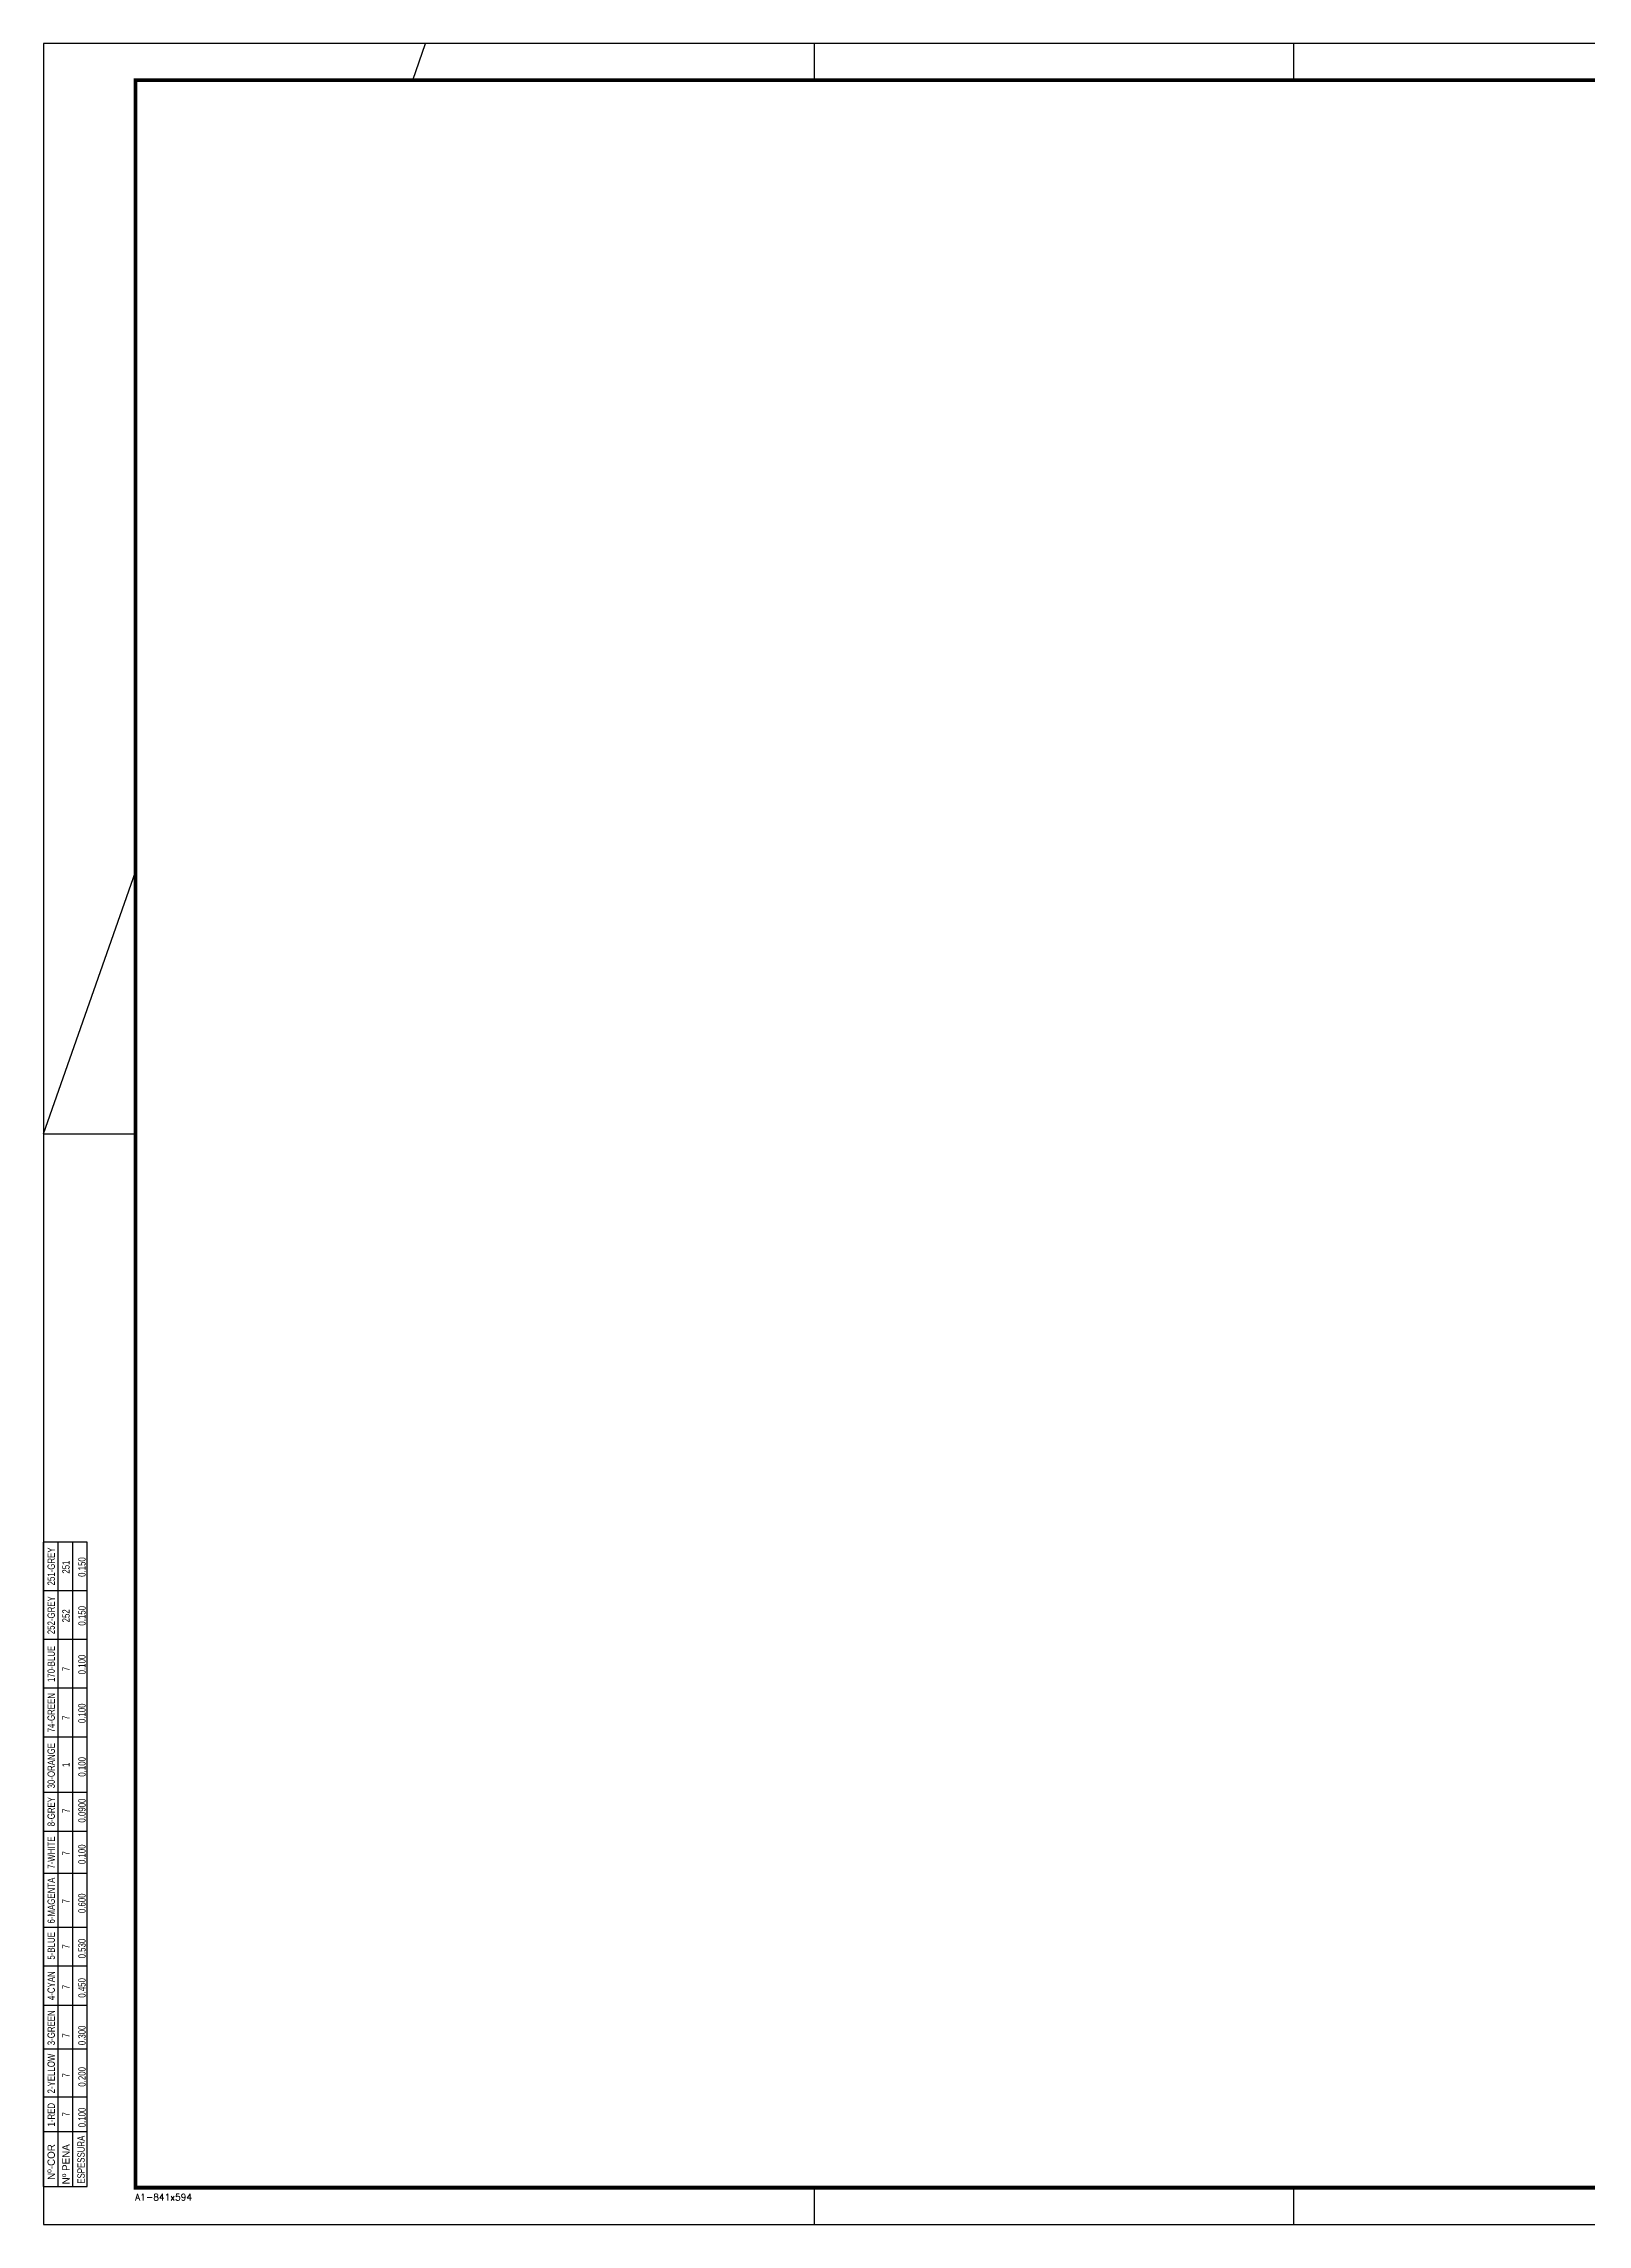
# Paper-space layout 'Folhas ABNT' of a CAD drawing. Header units: millimetres. Extents: x -50 to 3498, y 20 to 861.
# Drawn here: x 1206 to 1627, y 20 to 614 of the extents above; entities that cross this region are included whole.
import ezdxf
from ezdxf.enums import TextEntityAlignment as Align

# ---------------------------------------------------------------- set-up
doc = ezdxf.new("R2010")
doc.units = ezdxf.units.MM
for name, color, linetype in [('ARQ-LINHA-01', 1, 'Continuous'), ('ARQ-LINHA-06', 6, 'Continuous'), ('PADRÃO', 1, 'Continuous')]:
    doc.layers.add(name, color=color, linetype=linetype)
doc.styles.add('ROMANS', font='romans.shx')

psp = doc.layouts.new('Folhas ABNT')

# ---------------------------------------------------------------- linework, layer by layer
at = {"layer": 'ARQ-LINHA-01'}
for p, q in [((2047.15, 614.01), (1206.15, 614.01)), ((1206.15, 614.01), (1206.15, 20.01)), ((1306.68, 604.01), (1310.18, 614.01)), ((1416.15, 604.01), (1416.15, 614.01)), ((1546.65, 604.01), (1546.65, 614.01)), ((1206.15, 317.01), (1231.15, 388.38)), ((1206.15, 317.01), (1231.15, 317.01)), ((1416.15, 20.01), (1416.15, 30.01)), ((1546.65, 20.01), (1546.65, 30.01)), ((1206.15, 20.01), (2047.15, 20.01))]:
    psp.add_line(p, q, dxfattribs=at)
at = {"layer": 'ARQ-LINHA-06', "const_width": 1}
psp.add_lwpolyline([(1231.15, 604.01), (1231.15, 30.01), (2037.15, 30.01), (2037.15, 604.01), (1231.15, 604.01)], dxfattribs=at)
at = {"layer": 'PADRÃO', "color": 2}
for p, q in [((1206.15, 30.32), (1206.15, 205.87)), ((1218.05, 205.87), (1206.15, 205.87)), ((1218.05, 205.87), (1206.15, 205.87)), ((1210.12, 30.32), (1210.12, 205.87)), ((1214.08, 30.32), (1214.08, 205.87)), ((1218.05, 30.32), (1218.05, 205.87)), ((1218.05, 192.6), (1206.15, 192.6)), ((1218.05, 192.6), (1206.15, 192.6)), ((1218.05, 192.6), (1206.15, 192.6)), ((1218.05, 179.32), (1206.15, 179.32)), ((1218.05, 179.32), (1206.15, 179.32)), ((1218.05, 166.04), (1206.15, 166.04)), ((1218.05, 166.04), (1206.15, 166.04)), ((1218.05, 166.04), (1206.15, 166.04)), ((1218.05, 152.76), (1206.15, 152.76)), ((1218.05, 152.76), (1206.15, 152.76)), ((1218.05, 152.76), (1206.15, 152.76)), ((1206.15, 137.78), (1218.05, 137.78)), ((1206.15, 127.13), (1218.05, 127.13)), ((1206.15, 115.68), (1218.05, 115.68)), ((1206.15, 101.01), (1218.05, 101.01)), ((1206.15, 90.43), (1218.05, 90.43)), ((1206.15, 79.71), (1218.05, 79.71)), ((1206.15, 67.82), (1218.05, 67.82)), ((1206.15, 54.71), (1218.05, 54.71)), ((1206.15, 45.35), (1218.05, 45.35)), ((1206.15, 30.32), (1218.05, 30.32))]:
    psp.add_line(p, q, dxfattribs=at)

# ---------------------------------------------------------------- texts
at = {"layer": 'PADRÃO', "color": 2, "width": 0.8}
for s, p in [('251-GREY', (1209.21, 199.22)), ('252-GREY', (1209.21, 185.94)), ('170-BLUE', (1209.21, 172.66)), ('74-GREEN', (1209.21, 159.38)), ('30-ORANGE', (1209.21, 144.94)), ('8-GREY', (1209.21, 132.43)), ('7-WHITE', (1209.21, 121.27)), ('6-MAGENTA', (1209.21, 108.21)), ('5-BLUE', (1209.21, 95.88)), ('4-CYAN', (1209.21, 85.02)), ('3-GREEN', (1209.21, 73.56)), ('2-YELLOW', (1209.21, 61.09)), ('1-RED', (1209.21, 49.88))]:
    psp.add_text(s, height=2, rotation=90, dxfattribs=at).set_placement(p, align=Align.CENTER)
for s, p in [('251', (1213.23, 197.25)), ('0.150', (1217.59, 196.38)), ('252', (1213.23, 183.98)), ('0.150', (1217.59, 183.1)), ('0.100', (1217.59, 169.82)), ('7', (1213.23, 170.7)), ('0.100', (1217.59, 156.54)), ('7', (1213.23, 157.42)), ('1', (1213.23, 144.59)), ('0,100', (1217.59, 141.95)), ('7', (1213.23, 132.08)), ('0.0900', (1217.59, 129.45)), ('7', (1213.23, 120.48)), ('0.100', (1217.59, 118.14)), ('7', (1213.23, 107.42)), ('0.600', (1217.59, 104.79)), ('7', (1213.23, 95.09)), ('0.530', (1217.59, 92.46)), ('7', (1213.23, 84.08)), ('0.450', (1217.59, 81.74)), ('7', (1213.23, 70.87)), ('0.300', (1217.59, 68.82)), ('7', (1213.23, 60)), ('0.200', (1217.59, 57.51)), ('7', (1213.23, 49.38)), ('0.100', (1217.59, 46.45))]:
    psp.add_text(s, height=2, rotation=90, dxfattribs=at).set_placement(p)
at = {"layer": 'PADRÃO', "color": 3}
psp.add_text('Nº-COR', height=2, rotation=90, dxfattribs=at).set_placement((1209.21, 36.99), align=Align.CENTER)
psp.add_text('Nº PENA', height=2, rotation=90, dxfattribs=at).set_placement((1213.23, 30.92))
at = {"layer": 'PADRÃO', "color": 3, "width": 0.8}
psp.add_text('ESPESSURA', height=2, rotation=90, dxfattribs=at).set_placement((1217.34, 31.09))
at = {"layer": 'PADRÃO', "color": 2, "style": 'ROMANS'}
psp.add_text('A1-841x594', height=1.8, dxfattribs=at).set_placement((1231.07, 26.53))

doc.saveas('drawing.dxf')
